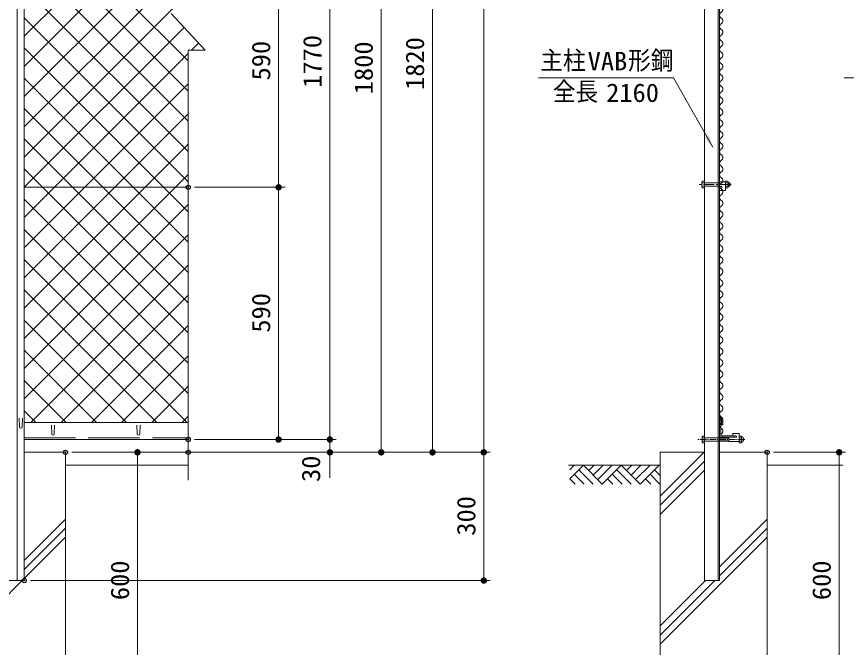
# Model space of a CAD drawing. Units: millimetres at full size. Extents: x -4455 to 4455, y -3150 to 3150.
# Drawn here: x -1597 to 344, y -1008 to 468 of the extents above; entities that cross this region are included whole.
import ezdxf
from ezdxf.enums import TextEntityAlignment as Align

# ---------------------------------------------------------------- set-up
doc = ezdxf.new("R2010")
doc.units = ezdxf.units.MM
doc.header["$LTSCALE"] = 20
doc.header["$PDMODE"] = 32
doc.header["$PDSIZE"] = 10
for name, pattern in [('DASHED', [7.5, 6, -1.5]), ('USER1', [2, 1.25, -0.25, 0.25, -0.25]), ('USER3', [1.125, 0.75, -0.125, 0.125, -0.125]), ('USER4', [4.7625, 3.175, -1.5875])]:
    doc.linetypes.add(name, pattern=pattern)
for name, color, linetype, lineweight in [('0-1_SUNPOU', 1, 'Continuous', 18), ('0-4_6文字', 3, 'Continuous', 18), ('0-5_1部材', 7, 'Continuous', 18), ('0-6_8部品', 7, 'Continuous', 18), ('0-7_GL', 7, 'Continuous', 18), ('0-8_4基礎', 4, 'Continuous', 18), ('0-A_5寸法', 1, 'Continuous', 18), ('0-B_0', 1, 'Continuous', 18), ('0-C_2網', 4, 'Continuous', 18), ('0-D_AMI', 3, 'Continuous', 18)]:
    doc.layers.add(name, color=color, linetype=linetype, lineweight=lineweight)
doc.layers.add('0-2_DEFPOINTS', color=7, linetype='Continuous')
doc.styles.add('ＭＳ ゴシック', font='')
doc.styles.get('ＭＳ ゴシック').set_extended_font_data('MS Gothic')

# ---------------------------------------------------------------- blocks, each defined once
blk = doc.blocks.new('M1')
at = {"layer": '0-1_SUNPOU'}
blk.add_line((-5, 0), (-38.58, 0), dxfattribs=at)
for points in [[(0, 0), (-5, 0), (-4.96, 0.63)], [(0, 0), (-4.96, -0.63), (-5, 0)], [(0, 0), (-4.96, 0.63), (-4.84, 1.24)], [(0, 0), (-4.84, -1.24), (-4.96, -0.63)], [(0, 0), (-4.84, 1.24), (-4.65, 1.84)], [(0, 0), (-4.65, -1.84), (-4.84, -1.24)], [(0, 0), (-4.65, 1.84), (-4.38, 2.41)], [(0, 0), (-4.38, -2.41), (-4.65, -1.84)], [(0, 0), (-4.38, 2.41), (-4.05, 2.94)], [(0, 0), (-4.05, -2.94), (-4.38, -2.41)], [(0, 0), (-4.05, 2.94), (-3.64, 3.42)], [(0, 0), (-3.64, -3.42), (-4.05, -2.94)], [(0, 0), (-3.64, 3.42), (-3.19, 3.85)], [(0, 0), (-3.19, -3.85), (-3.64, -3.42)], [(0, 0), (-3.19, 3.85), (-2.68, 4.22)], [(0, 0), (-2.68, -4.22), (-3.19, -3.85)], [(0, 0), (-2.68, 4.22), (-2.13, 4.52)], [(0, 0), (-2.13, -4.52), (-2.68, -4.22)], [(0, 0), (-2.13, 4.52), (-1.55, 4.76)], [(0, 0), (-1.55, -4.76), (-2.13, -4.52)], [(0, 0), (-1.55, 4.76), (-0.94, 4.91)], [(0, 0), (-0.94, -4.91), (-1.55, -4.76)], [(0, 0), (-0.94, 4.91), (-0.31, 4.99)], [(0, 0), (-0.31, -4.99), (-0.94, -4.91)], [(0, 0), (-0.31, 4.99), (0.31, 4.99)], [(0, 0), (0.31, -4.99), (-0.31, -4.99)], [(0, 0), (0.31, 4.99), (0.94, 4.91)], [(0, 0), (0.94, 4.91), (1.55, 4.76)], [(0, 0), (1.55, 4.76), (2.13, 4.52)], [(0, 0), (2.13, 4.52), (2.68, 4.22)], [(0, 0), (2.68, 4.22), (3.19, 3.85)], [(0, 0), (3.19, 3.85), (3.64, 3.42)], [(0, 0), (3.64, 3.42), (4.05, 2.94)], [(0, 0), (4.05, 2.94), (4.38, 2.41)], [(0, 0), (4.38, 2.41), (4.65, 1.84)], [(0, 0), (4.65, 1.84), (4.84, 1.24)], [(0, 0), (4.84, 1.24), (4.96, 0.63)], [(0, 0), (4.96, 0.63), (5, 0)], [(0, 0), (0.94, -4.91), (0.31, -4.99)], [(0, 0), (1.55, -4.76), (0.94, -4.91)], [(0, 0), (2.13, -4.52), (1.55, -4.76)], [(0, 0), (2.68, -4.22), (2.13, -4.52)], [(0, 0), (3.19, -3.85), (2.68, -4.22)], [(0, 0), (3.64, -3.42), (3.19, -3.85)], [(0, 0), (4.05, -2.94), (3.64, -3.42)], [(0, 0), (4.38, -2.41), (4.05, -2.94)], [(0, 0), (4.65, -1.84), (4.38, -2.41)], [(0, 0), (4.84, -1.24), (4.65, -1.84)], [(0, 0), (4.96, -0.63), (4.84, -1.24)], [(0, 0), (5, 0), (4.96, -0.63)]]:
    blk.add_solid(points, dxfattribs=at)
blk = doc.blocks.new('GL-マーク')
at = {"layer": '0-B_0'}
for p, q in [((-278.75, -14.14), (-264.61, 0)), ((-278.75, -42.43), (-236.32, 0)), ((-236.32, 0), (-177.24, -59.08)), ((-203.01, 0), (-219.67, -16.66)), ((-174.73, 0), (-205.53, -30.8)), ((-146.45, 0), (-191.38, -44.94)), ((-118.16, 0), (-177.24, -59.08)), ((-118.16, 0), (-59.08, -59.08)), ((-84.85, 0), (-101.51, -16.65)), ((-56.57, 0), (-87.36, -30.8)), ((-28.28, 0), (-73.22, -44.94)), ((0, 0), (-59.08, -59.08)), ((-250.46, -14.14), (-205.53, -59.08)), ((-132.3, -14.14), (-87.37, -59.08)), ((3.33, -31.61), (-14.14, -14.14)), ((-278.75, -42.43), (-262.09, -59.08)), ((-264.61, -28.28), (-233.81, -59.08)), ((-160.59, -42.43), (-143.93, -59.08)), ((-146.44, -28.28), (-115.65, -59.08)), ((-25.77, -59.08), (-42.43, -42.43)), ((2.51, -59.08), (-28.28, -28.28))]:
    blk.add_line(p, q, dxfattribs=at)
blk = doc.blocks.new('NAMIX13')
at = {"layer": '0-D_AMI'}
for centre, start, end in [((-71.1, -133.3), 298.07249, 61.92751), ((71.1, -400), 118.07249, 241.92751), ((-71.1, -666.7), 298.07249, 61.92751), ((71.1, -933.3), 118.07249, 241.92751), ((-71.1, -1200), 298.07249, 61.92751), ((71.1, -1466.7), 118.07249, 241.92751), ((71.1, -2000), 118.07249, 241.92751), ((-71.1, -1733.3), 298.07249, 61.92751), ((-71.1, -2266.7), 298.07249, 61.92751), ((71.1, -2533.3), 118.07249, 241.92751), ((-71.1, -2800), 298.07249, 61.92751), ((71.1, -3066.7), 118.07249, 241.92751), ((71.1, -3600), 118.07249, 241.92751), ((-71.1, -3333.3), 298.07249, 61.92751), ((-71.1, -3866.7), 298.07249, 61.92751), ((71.1, -4133.3), 118.07249, 241.92751), ((-71.1, -4400), 298.07249, 61.92751), ((71.1, -4666.7), 118.07249, 241.92751), ((-71.1, -4933.3), 298.07249, 61.92751), ((71.1, -5200), 118.07249, 241.92751), ((-71.1, -5466.7), 298.07249, 61.92751), ((71.1, -5733.3), 118.07249, 241.92751)]:
    blk.add_arc(centre, 151.1, start, end, dxfattribs=at)

msp = doc.modelspace()

# ---------------------------------------------------------------- linework, layer by layer
at = {"layer": '0-2_DEFPOINTS'}
for p in [(-1195.62, 68.44), (-984.05, 68.44), (-1195.62, -521.56), (-1482.84, -551.56), (-1195.62, -551.56), (-1195.62, -551.56), (-864.05, -551.56), (-744.05, -551.56), (-624.05, -551.56), (-504.05, -551.56), (158.83, -551.56), (-1579.29, -851.56), (-504.05, -851.56)]:
    msp.add_point(p, dxfattribs=at)
at = {"layer": '0-4_6文字', "color": 7}
for points in [[(-376.2, 324.86), (-59.97, 324.86), (31.64, 162.25)], [(338.94, 324.86), (655.17, 324.86), (746.79, 162.25)]]:
    msp.add_lwpolyline(points, dxfattribs=at)
msp.add_solid([(32.62, 160.51), (13.36, 184.09), (22.44, 189.2)], dxfattribs=at)
at = {"layer": '0-5_1部材', "color": 3}
for p, q in [((-1595.79, 1698.15), (-1595.79, -851.56)), ((-1515.54, -488.06), (-1514.79, -508.56)), ((-1508.04, -488.06), (-1508.79, -508.56)), ((-1315.54, -488.06), (-1314.79, -508.56)), ((-1308.04, -488.06), (-1308.79, -508.56))]:
    msp.add_line(p, q, dxfattribs=at)
at = {"layer": '0-5_1部材'}
for p, q in [((-1579.29, 1698.15), (-1579.29, -851.56)), ((44.38, 1307.64), (44.38, -851.56)), ((12.38, 1299.06), (12.38, -551.56)), ((-1579.29, 68.44), (-1195.62, 68.44)), ((-1579.29, -481.56), (-1195.62, -481.56)), ((47.38, -475.95), (48.88, -475.95)), ((50.38, -511.45), (50.38, -477.45)), ((-1579.29, -521.56), (-1195.62, -521.56)), ((49.38, -515.95), (87.38, -515.95)), ((51.88, -512.95), (85.88, -512.95)), ((87.38, -514.45), (87.38, -516.45)), ((12.38, -551.56), (12.38, -851.56)), ((-1644.29, -851.56), (-1579.29, -851.56)), ((47.38, -851.56), (12.38, -851.56))]:
    msp.add_line(p, q, dxfattribs=at)
at = {"layer": '0-5_1部材', "color": 4}
for p, q in [((-1235.62, 475.29), (-1155.62, 389.13)), ((-1195.62, 389.13), (-1195.62, -616.64)), ((-1195.62, 389.13), (-1155.62, 389.13))]:
    msp.add_line(p, q, dxfattribs=at)
at = {"layer": '0-5_1部材', "color": 1, "linetype": 'DASHED'}
msp.add_line((-1579.29, -517.56), (-1195.62, -517.56), dxfattribs=at)
at = {"layer": '0-5_1部材'}
msp.add_lwpolyline([(47.38, 1308.44), (47.38, -551.56), (47.38, -851.56)], dxfattribs=at)
for centre, radius, start, end in [((48.88, -477.45), 1.5, 0, 90), ((49.38, -513.95), 2, 209.64572, 270), ((51.88, -511.45), 1.5, 179.99992, 270), ((85.88, -514.45), 1.5, 0.01748, 90)]:
    msp.add_arc(centre, radius, start, end, dxfattribs=at)
at = {"layer": '0-5_1部材', "color": 3}
for centre in [(-1511.79, -508.56), (-1311.79, -508.56)]:
    msp.add_arc(centre, 3, 180, 0, dxfattribs=at)
at = {"layer": '0-6_8部品'}
for p, q in [((5.98, 80.79), (7.09, 82.71)), ((5.98, 68.95), (5.98, 80.79)), ((6.66, 78.87), (12.38, 78.87)), ((7.09, 82.71), (12.38, 82.71)), ((12.38, 67.03), (12.38, 82.71)), ((47.38, 81.19), (47.38, 70.69)), ((47.38, 81.19), (61.58, 81.19)), ((61.58, 67.03), (61.58, 82.71)), ((61.58, 81.19), (61.58, 61.19)), ((67.29, 78.87), (61.58, 78.87)), ((67.98, 68.95), (67.98, 80.79)), ((67.98, 78.87), (71.53, 78.87)), ((71.53, 70.87), (71.53, 78.87)), ((5.98, 68.95), (7.09, 67.03)), ((6.66, 70.87), (12.38, 70.87)), ((7.09, 67.03), (12.38, 67.03)), ((47.38, 70.69), (51.33, 70.69)), ((47.38, 66.19), (51.33, 66.19)), ((47.38, 66.19), (47.38, 61.19)), ((47.38, 61.19), (61.58, 61.19)), ((67.29, 70.87), (61.58, 70.87)), ((66.87, 67.03), (61.58, 67.03)), ((67.98, 68.95), (66.87, 67.03)), ((67.98, 70.87), (71.53, 70.87)), ((55.06, -475.16), (47.38, -463.49)), ((-1590.76, -471.4), (-1590.01, -491.9)), ((-1583.26, -471.4), (-1584.01, -491.9)), ((52.05, -476.05), (47.38, -468.95)), ((52.05, -487.05), (52.06, -476.05)), ((55.06, -487.05), (55.06, -475.16)), ((52.05, -487.05), (55.06, -487.05)), ((6.78, -514.52), (7.4, -513.45)), ((6.78, -528.38), (6.78, -514.52)), ((12.38, -513.45), (7.4, -513.45)), ((12.38, -517.45), (7.4, -517.45)), ((12.38, -529.45), (12.38, -513.45)), ((47.38, -517.45), (69.38, -517.45)), ((69.38, -526.45), (69.38, -516.45)), ((69.38, -516.45), (87.38, -516.45)), ((78.38, -507.45), (78.38, -512.95)), ((93.38, -507.45), (78.38, -507.45)), ((93.38, -513.45), (93.38, -507.45)), ((93.38, -529.45), (93.38, -513.45)), ((93.38, -513.45), (98.36, -513.45)), ((93.38, -525.45), (93.38, -517.45)), ((93.38, -517.45), (98.36, -517.45)), ((6.78, -528.38), (7.4, -529.45)), ((12.38, -525.45), (7.4, -525.45)), ((12.38, -529.45), (7.4, -529.45)), ((47.38, -525.45), (69.38, -525.45)), ((69.38, -526.45), (93.38, -526.45)), ((93.38, -525.45), (98.41, -525.45)), ((93.38, -529.45), (98.36, -529.45)), ((98.98, -528.38), (98.36, -529.45))]:
    msp.add_line(p, q, dxfattribs=at)
at = {"layer": '0-6_8部品', "color": 3, "linetype": 'USER4'}
for p, q in [((12.38, 78.87), (47.38, 78.87)), ((12.38, -517.45), (47.38, -517.45)), ((12.38, -525.45), (47.38, -525.45))]:
    msp.add_line(p, q, dxfattribs=at)
at = {"layer": '0-6_8部品', "color": 1}
for p, q in [((67.98, 78.07), (71.94, 78.07)), ((67.98, 71.67), (71.94, 71.67))]:
    msp.add_line(p, q, dxfattribs=at)
at = {"layer": '0-6_8部品', "color": 1, "linetype": 'USER1'}
msp.add_line((75, 74.87), (-3.49, 74.87), dxfattribs=at)
at = {"layer": '0-6_8部品', "color": 3, "linetype": 'DASHED'}
msp.add_line((12.38, 70.87), (47.38, 70.87), dxfattribs=at)
at = {"layer": '0-6_8部品', "color": 1, "linetype": 'USER3'}
msp.add_line((107.01, -521.45), (-3.44, -521.45), dxfattribs=at)
at = {"layer": '0-6_8部品', "color": 4}
for p, q in [((47.38, -518.25), (69.38, -518.25)), ((47.38, -524.65), (69.38, -524.65))]:
    msp.add_line(p, q, dxfattribs=at)
at = {"layer": '0-6_8部品'}
for points in [[(67.98, 80.79), (66.87, 82.71), (61.58, 82.71)], [(98.98, -528.38), (98.98, -514.52), (98.36, -513.45)]]:
    msp.add_lwpolyline(points, dxfattribs=at)
for centre, radius, start, end in [((9.01, 80.79), 3.03, 180, 219.3382), ((17.98, 74.87), 12, 160.52878, 199.47122), ((64.95, 80.79), 3.03, 320.6618, 0), ((55.98, 74.87), 12, 340.52878, 19.47122), ((64.6, 74.87), 8, 330, 30), ((9.01, 68.95), 3.03, 140.6618, 180), ((51.33, 68.44), 2.25, 270, 90), ((64.95, 68.95), 3.03, 0, 39.3382), ((-1587.01, -491.9), 3, 180, 0), ((14.01, -514.52), 7.23, 179.99992, 203.88486), ((19.97, -521.45), 13.19, 162.35463, 197.65355), ((84.55, -521.57), 14.39, 344.30688, 16.61112), ((91.75, -514.52), 7.23, 336.03567, 0), ((95.95, -521.32), 7.61, 293.49969, 65.96921), ((14.01, -528.38), 7.23, 156.1122, 179.99992), ((91.75, -528.38), 7.27, 0, 23.62772)]:
    msp.add_arc(centre, radius, start, end, dxfattribs=at)
at = {"layer": '0-7_GL'}
for p, q in [((-1482.84, -581.56), (-1195.62, -581.56)), ((-305.89, -581.56), (-91.17, -581.56)), ((335.75, -581.56), (158.83, -581.56))]:
    msp.add_line(p, q, dxfattribs=at)
at = {"layer": '0-8_4基礎', "color": 7}
for p, q in [((-1579.29, -551.56), (-1482.84, -551.56)), ((-1482.84, -1151.56), (-1482.84, -551.56)), ((-91.17, -1151.56), (-91.17, -551.56)), ((-91.17, -551.56), (12.38, -551.56)), ((47.38, -551.56), (158.83, -551.56)), ((158.83, -1151.56), (158.83, -551.56))]:
    msp.add_line(p, q, dxfattribs=at)
at = {"layer": '0-8_4基礎'}
for p, q in [((-91.17, -654.33), (11.6, -551.56)), ((-91.17, -675.54), (12.38, -571.99)), ((-91.17, -696.76), (12.38, -593.21)), ((-1579.29, -804.24), (-1482.84, -707.79)), ((47.38, -819.24), (158.83, -707.79)), ((-1579.29, -825.45), (-1482.84, -729)), ((47.38, -840.45), (158.83, -729)), ((-1579.29, -846.67), (-1482.84, -750.22)), ((-91.17, -1000.22), (158.83, -750.22)), ((-1732.84, -1000.22), (-1584.18, -851.56)), ((-91.17, -979), (36.27, -851.56)), ((-91.17, -957.79), (15.06, -851.56))]:
    msp.add_line(p, q, dxfattribs=at)
at = {"layer": '0-A_5寸法'}
for p, q in [((-504.05, 1685.44), (-504.05, -551.56)), ((-624.05, 1268.44), (-624.05, -551.56)), ((-864.05, -521.56), (-864.05, 1248.44)), ((-744.05, 1248.44), (-744.05, -551.56)), ((-984.05, 68.44), (-984.05, 658.44)), ((-1180.62, 68.44), (-969.05, 68.44)), ((-1180.62, 68.44), (-969.05, 68.44)), ((-984.05, -521.56), (-984.05, 68.44)), ((-864.05, -491.56), (-864.05, -461.56)), ((-1180.62, -521.56), (-849.05, -521.56)), ((-1180.62, -521.56), (-849.05, -521.56)), ((-1180.62, -521.56), (-969.05, -521.56)), ((-864.05, -521.56), (-864.05, -551.56)), ((-1467.84, -551.56), (-489.05, -551.56)), ((-1467.84, -551.56), (-1299.22, -551.56)), ((-1314.22, -551.56), (-1314.22, -1151.56)), ((-1180.62, -551.56), (-729.05, -551.56)), ((-1180.62, -551.56), (-849.05, -551.56)), ((-1180.62, -551.56), (-609.05, -551.56)), ((-1180.62, -551.56), (-489.05, -551.56)), ((-504.05, -551.56), (-504.05, -851.56)), ((173.83, -551.56), (342.44, -551.56)), ((327.44, -551.56), (327.44, -1151.56)), ((-864.05, -581.56), (-864.05, -611.56)), ((-1564.29, -851.56), (-489.05, -851.56))]:
    msp.add_line(p, q, dxfattribs=at)
at = {"layer": '0-C_2網'}
for p, q in [((-1579.29, 422.03), (-1195.62, 805.69)), ((-1195.62, 364.24), (-1579.29, 747.9)), ((-1579.29, 351.32), (-1195.62, 734.98)), ((-1195.62, 293.53), (-1579.29, 677.19)), ((-1579.29, 280.6), (-1195.62, 664.27)), ((-1195.62, 222.82), (-1579.29, 606.48)), ((-1579.29, 209.89), (-1195.62, 593.56)), ((-1195.62, 152.11), (-1579.29, 535.77)), ((-1579.29, 139.18), (-1195.62, 522.85)), ((-1195.62, 81.4), (-1579.29, 465.06)), ((-1579.29, 68.47), (-1205.22, 442.54)), ((-1195.62, 10.69), (-1579.29, 394.35)), ((-1187.92, 389.13), (-1171.17, 405.88)), ((-1579.29, -2.24), (-1195.62, 381.43)), ((-1195.62, -60.03), (-1579.29, 323.64)), ((-1579.29, -72.95), (-1195.62, 310.72)), ((-1195.62, -130.74), (-1579.29, 252.93)), ((-1579.29, -143.66), (-1195.62, 240.01)), ((-1195.62, -201.45), (-1579.29, 182.22)), ((-1579.29, -214.37), (-1195.62, 169.29)), ((-1195.62, -272.16), (-1579.29, 111.51)), ((-1579.29, -285.08), (-1195.62, 98.58)), ((-1195.62, -342.87), (-1579.29, 40.8)), ((-1579.29, -355.79), (-1195.62, 27.87)), ((-1195.62, -413.58), (-1579.29, -29.91)), ((-1579.29, -426.5), (-1195.62, -42.84)), ((-1198.35, -481.56), (-1579.29, -100.62)), ((-1563.63, -481.56), (-1195.62, -113.55)), ((-1269.06, -481.56), (-1579.29, -171.33)), ((-1492.92, -481.56), (-1195.62, -184.26)), ((-1339.77, -481.56), (-1579.29, -242.05)), ((-1422.21, -481.56), (-1195.62, -254.97)), ((-1410.49, -481.56), (-1579.29, -312.76)), ((-1351.5, -481.56), (-1195.62, -325.68)), ((-1481.2, -481.56), (-1579.29, -383.47)), ((-1280.79, -481.56), (-1195.62, -396.39)), ((-1551.91, -481.56), (-1579.29, -454.18)), ((-1210.08, -481.56), (-1195.62, -467.1))]:
    msp.add_line(p, q, dxfattribs=at)
at = {"layer": '0-C_2網', "color": 2}
for centre, start, end in [((55.13, -62.19), 118.07249, 241.92751), ((48.02, -48.85), 298.07249, 61.92751)]:
    msp.add_arc(centre, 7.56, start, end, dxfattribs=at)
at = {"layer": '0-D_AMI'}
for centre, start, end in [((48.02, -368.85), 298.07249, 61.92751), ((55.13, -382.19), 118.07249, 241.92751), ((55.13, -408.85), 118.07249, 241.92751), ((48.02, -395.52), 298.07249, 61.92751), ((48.02, -422.19), 298.07249, 61.92751), ((55.13, -435.52), 118.07249, 241.92751), ((48.02, -448.85), 298.07249, 61.92751), ((55.13, -462.19), 118.07249, 241.92751), ((55.13, -488.85), 118.07249, 241.92751), ((48.02, -475.52), 298.07249, 61.92751), ((48.02, -502.19), 298.07249, 61.92751)]:
    msp.add_arc(centre, 7.56, start, end, dxfattribs=at)

# ---------------------------------------------------------------- block references
at = {"layer": '0-7_GL', "xscale": 0.75, "yscale": 0.75}
msp.add_blockref('GL-マーク', (-93.83, -581.71), dxfattribs=at)
at = {"layer": '0-A_5寸法', "xscale": 1.5, "yscale": 1.5}
for p, rotation in [((-984.05, 68.44), 270), ((-984.05, 68.44), 90), ((-984.05, -521.56), 270), ((-864.05, -521.56), 270), ((-864.05, -521.56), 270), ((-744.05, -551.56), 270), ((-624.05, -551.56), 270), ((-504.05, -551.56), 270), ((-1314.22, -551.56), 90), ((-864.05, -551.56), 90), ((-504.05, -551.56), 90), ((327.44, -551.56), 90), ((-504.05, -851.56), 270)]:
    msp.add_blockref('M1', p, dxfattribs=dict(at, rotation=rotation))
at = {"layer": '0-C_2網', "xscale": 0.05, "yscale": 0.05}
for p in [(51.58, 544.48), (51.58, 251.15), (51.58, -68.85)]:
    msp.add_blockref('NAMIX13', p, dxfattribs=at)

# ---------------------------------------------------------------- texts
at = {"layer": '0-4_6文字', "style": 'ＭＳ ゴシック'}
for s, width, p in [('主柱', 0.9, (-371.88, 330.71)), ('形鋼', 0.9, (-166.61, 330.71)), ('VAB', 1.05, (-261.08, 328.99)), ('全長', 0.9, (-342.49, 258.05)), ('2160', 1.05, (-217.76, 255.07))]:
    msp.add_text(s, height=43.26, dxfattribs=dict(at, width=width)).set_placement(p, align=Align.BOTTOM_LEFT)
at = {"layer": '0-A_5寸法', "color": 3, "style": 'ＭＳ ゴシック', "width": 1.05}
for s, p in [('590', (-990.72, 318.44)), ('1770', (-870.72, 301.19)), ('1820', (-630.72, 296.19)), ('1800', (-750.72, 286.19)), ('590', (-990.72, -271.56)), ('30', (-873.9, -620.92)), ('300', (-510.72, -746.56)), ('600', (-1320.9, -897.31)), ('600', (320.77, -897.31))]:
    msp.add_text(s, height=43.26, rotation=90, dxfattribs=at).set_placement(p, align=Align.BOTTOM_LEFT)

doc.saveas('drawing.dxf')
